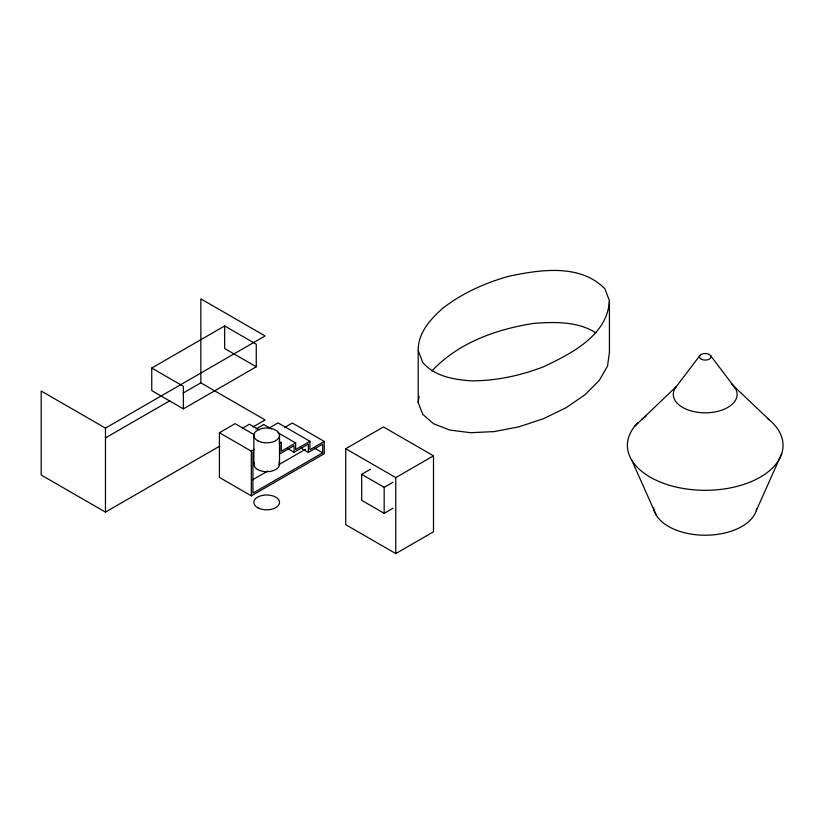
<?xml version="1.0" encoding="UTF-8"?>
<svg xmlns="http://www.w3.org/2000/svg" width="824" height="824" viewBox="0 0 824 824"><rect width="100%" height="100%" fill="white"/><g stroke="black" fill="none" stroke-linecap="round" stroke-linejoin="round"><path stroke-width="1.24" d="M418.201 350.612C417.923 333.071 430.231 319.424 442.539 308.433C462.079 293.21 484.883 283.013 508.624 276.308C539.957 269.675 579.952 263.474 604.816 288.699L609.42 300.606L609.42 352.507L607.504 366.113L599.202 380.503L585.081 394.686L566.109 407.705L543.562 418.654L518.996 426.811L494.07 431.601L470.494 432.703L449.873 430.056L433.609 423.814L422.805 414.421L418.201 402.514L418.201 350.612L422.805 362.529C434.67 376.269 453.293 379.514 470.494 380.812C495.554 381.079 520.232 375.713 543.562 366.762C571.114 353.795 607.669 335.234 609.42 300.606M418.201 402.514L419.076 396.334M756.236 510.715L781.749 453.54M634.944 426.049L676.401 386.477L700.029 355.36M431.951 370.965C458.103 342.805 496.347 329.209 533.55 323.42C554.449 321.813 577.49 321.195 595.814 332.772M151.75 368.05L224.653 325.964L256.274 344.216L256.274 366.783L183.371 408.869L151.75 390.617L151.75 368.05L183.371 386.302L183.371 408.869M219.637 446.186L105.462 512.106L41.2 475.005L41.2 391.029L105.462 428.119L265.091 335.955L200.84 298.865L200.84 382.841L265.091 419.941L252.896 426.976M105.503 437.884L169.796 400.763M183.103 393.079L200.84 382.841M284.641 427.45L292.335 423.011L324.244 441.427L324.244 453.746L251.33 495.842L219.421 477.426L219.421 432.734L235.128 423.67L253.833 434.475M242.823 428.027L249.425 424.216L259.333 429.932M256.027 428.974L263.732 424.525L271.436 428.974M269.232 427.975L278.038 422.887L309.948 441.314L309.948 449.688L324.244 441.427M219.421 432.734L251.33 451.161L254.472 449.348M279.14 443.909L281.344 442.642L281.344 451.212L295.641 442.952L295.641 449.574L309.948 441.314M287.689 448.606L294.075 452.294L308.382 444.033L308.382 452.407L300.925 448.102M252.278 479.98L267.779 471.029M278.852 464.633L305.436 449.286M308.382 452.407L322.678 444.146L322.678 452.839L252.906 493.133L252.906 452.067M345.73 448.73L383.448 426.945L433.496 455.837L433.496 531.81L395.778 553.584L345.73 524.692L345.73 448.73L395.778 477.621L433.496 455.837M393.048 508.192L384.169 513.311L361.674 500.322L361.674 474.346L370.553 469.227M361.674 474.346L384.169 487.334L393.048 482.215M256.274 366.783L224.653 348.531L224.653 325.964M314.171 447.926L322.678 452.839M278.038 432.785L295.641 442.952M279.14 441.365L281.344 442.642M769.338 419.9L731.506 383.953A31.909 18.427 0 0 1 707.734 412.762A31.909 18.427 0 0 1 676.401 386.477M710.628 355.669L735.286 388.238M631.864 460.389L656.306 515.278M395.778 477.621L395.778 553.584M384.169 487.334L384.169 513.311M294.075 452.294L294.075 445.671L279.769 453.921L279.769 445.351M279.511 435.165L279.511 464.036M253.854 435.68L253.854 464.54M251.33 451.161L251.33 495.842M105.462 428.119L105.462 512.106M278.955 462.13A12.834 7.406 0 0 1 267.12 471.699A12.834 7.406 0 0 1 254.173 462.614M756.793 508.501A51.891 29.952 0 0 1 704.458 535.219A51.891 29.952 0 0 1 653.484 507.636M767.515 418.438A77.827 44.939 0 0 1 759.666 477.477A77.827 44.939 0 0 1 657.264 480.763A77.827 44.939 0 0 1 638.126 422.588M641.834 419.282A77.827 44.939 0 0 1 646.006 416.202M257.922 507.821A12.834 7.406 0 0 0 279.182 504.082A12.834 7.406 0 0 0 262.938 495.317A12.834 7.406 0 0 0 257.922 507.821M257.922 440.84A12.834 7.406 0 0 0 279.182 437.091A12.834 7.406 0 0 0 262.938 428.336A12.834 7.406 0 0 0 257.922 440.84M701.481 359.305A5.747 3.317 0 0 0 710.865 357.389A5.747 3.317 0 0 0 703.294 353.661A5.747 3.317 0 0 0 701.481 359.305"/></g></svg>
